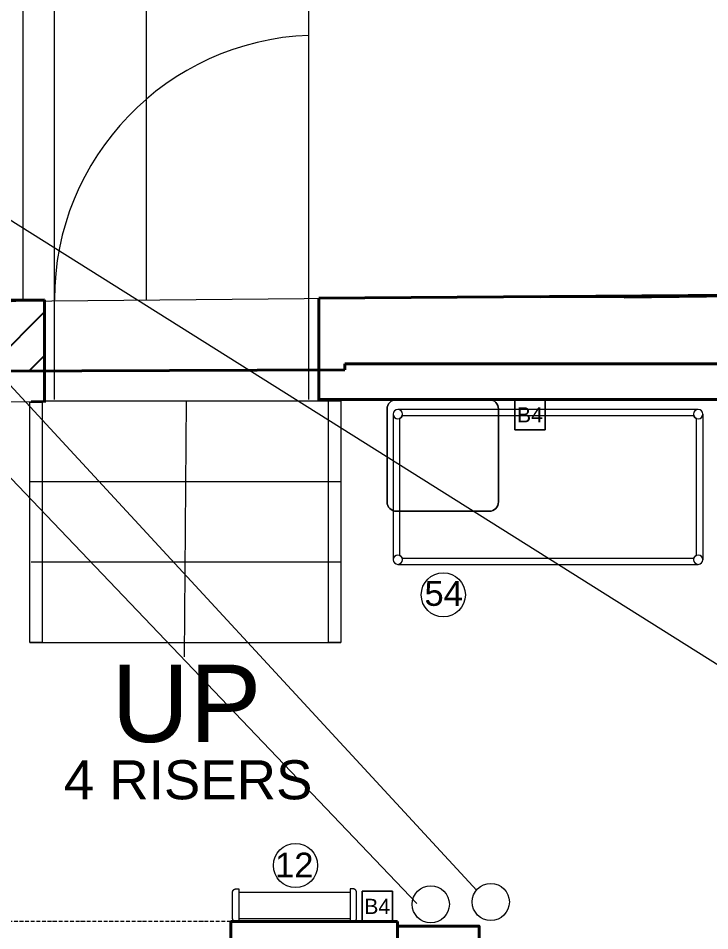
# Model space of a CAD drawing. Header units: millimetres. Extents: x -159872 to 386485, y -250577 to 158966.
# Drawn here: x 156308 to 158540, y 17074 to 20020 of the extents above; entities that cross this region are included whole.
import ezdxf

# ---------------------------------------------------------------- set-up
doc = ezdxf.new("R2010")
doc.units = ezdxf.units.MM
doc.linetypes.add('ACAD_ISO10W100', pattern=[18, 12, -3, 0, -3])
doc.layers.get('0').update_dxf_attribs({"lineweight": 25})
for name, color, linetype, lineweight in [('LDS-construction-lines', 6, 'Continuous', 9), ('LDS-equipment-kitchen equipment', 3, 'Continuous', 13), ('LDS-services-drainage', 17, 'Continuous', 18), ('LDS-services-sanitary', 5, 'Continuous', 13), ('LDS-struct-extg-ceiling beams', 252, 'ACAD_ISO10W100', 9), ('LDS-struct-extg-doors windows', 7, 'Continuous', 9), ('LDS-struct-extg-partitions', 107, 'Continuous', 35), ('LDS-struct-extg-stairs', 7, 'Continuous', 9), ('LDS-struct-extg-walls', 1, 'Continuous', 40), ('LDS-struct-extg-walls_Hatch', 7, 'Continuous', 5), ('LDS-text-1-50', 7, 'Continuous', 9)]:
    doc.layers.add(name, color=color, linetype=linetype, lineweight=lineweight)
doc.styles.add('Arial', font='Arial.ttf')
doc.styles.add('Swiss 721 Light Extended BT', font='')
doc.styles.get('Swiss 721 Light Extended BT').set_extended_font_data('Swiss 721 Light Extended BT')

# ---------------------------------------------------------------- blocks, each defined once
blk = doc.blocks.new('Group-288')
at = {"layer": 'LDS-struct-extg-walls_Hatch', "linetype": 'Continuous', "lineweight": 25}
h = blk.add_hatch(dxfattribs=at)
h.set_pattern_fill('_USER_3', color=253, style=0, pattern_type=2)
h.set_pattern_definition([(45, (0, 0), (-70.71068, 70.71068), [])])
edge = h.paths.add_edge_path()
edge.add_line((95718.7, 55568.7), (92646.8, 55551.4))
edge.add_arc((92620.1, 55587.7), 45, 234.3175, 306.3291, ccw=False)
edge.add_line((92593.9, 55551.1), (89865.4, 55535.7))
edge.add_line((89865.4, 55535.7), (89776.4, 55316))
edge.add_line((89776.4, 55316), (95718.7, 55338.9))
edge.add_line((95718.7, 55338.9), (95718.7, 55568.7))
at = {"layer": 'LDS-struct-extg-walls'}
for p, q in [((96604.7, 55573.7), (99235.9, 55593.1)), ((95718.7, 55568.7), (88261.7, 55526.7)), ((96688.7, 55361.6), (96688.7, 55342.6)), ((96688.7, 55361.6), (99238.7, 55361.6)), ((96688.7, 55342.6), (88261.7, 55310.1))]:
    blk.add_line(p, q, dxfattribs=at)
blk = doc.blocks.new('Group-339')
at = {"layer": 'LDS-equipment-kitchen equipment', "flags": 128}
for points in [[(97335.1, 55246), (97335.1, 55148.2), (97237.3, 55148.2), (97237.3, 55246)], [(97237.3, 55148.2), (97335.1, 55148.2), (97335.1, 55246), (97237.3, 55246), (97237.3, 55148.2)]]:
    blk.add_lwpolyline(points, close=True, dxfattribs=at)
at = {"layer": 'LDS-equipment-kitchen equipment', "insert": (97286.2, 55197.1), "char_height": 48.9, "width": 97.796, "attachment_point": 5, "line_spacing_factor": 1.004016, "style": 'Arial'}
blk.add_mtext('B4', dxfattribs=at)
blk = doc.blocks.new('Group-405')
at = {"layer": 'LDS-equipment-kitchen equipment'}
for p, q in [((97829.7, 55214.4), (96859.7, 55214.4)), ((96844.7, 55199.4), (96844.7, 54729.4)), ((96864.7, 55185.3), (96864.7, 54743.6)), ((97815.6, 55194.4), (96873.8, 55194.4)), ((97824.7, 54743.6), (97824.7, 55185.3)), ((97844.7, 55199.4), (97844.7, 54729.4)), ((96873.8, 54734.4), (97815.6, 54734.4)), ((96859.7, 54714.4), (97829.7, 54714.4))]:
    blk.add_line(p, q, dxfattribs=at)
at = {"layer": 'LDS-equipment-kitchen equipment', "flags": 128}
blk.add_lwpolyline([(97815.6, 54734.4, -0.226541), (97824.7, 54743.6), (97824.7, 55185.3, -0.226541), (97815.6, 55194.4), (96873.8, 55194.4, -0.226541), (96864.7, 55185.3), (96864.7, 54743.6, -0.226541), (96873.8, 54734.4)], format="xyb", close=True, dxfattribs=at)
at = {"layer": 'LDS-equipment-kitchen equipment'}
for centre, start, end in [((96859.7, 55199.4), 180, 90), ((96859.7, 55199.4), 90, 180), ((97829.7, 55199.4), 90, 0), ((97829.7, 55199.4), 0, 90), ((96859.7, 54729.4), 270, 180), ((97829.7, 54729.4), 0, 270), ((96859.7, 54729.4), 180, 270), ((97829.7, 54729.4), 270, 0)]:
    blk.add_arc(centre, 15, start, end, dxfattribs=at)
blk = doc.blocks.new('A$C396e3544')
for points in [[(10, 105, 0), (20, 105, 0), (20, 0, 0), (10, 0, 0), (9.8, 0, 0), (9.5, 0, 0), (9.3, 0, 0), (9, 0, 0), (8.8, 0.1, 0), (8.5, 0.1, 0), (8.3, 0.1, 0), (8, 0.2, 0), (7.8, 0.2, 0), (7.6, 0.3, 0), (7.3, 0.4, 0), (7.1, 0.4, 0), (6.9, 0.5, 0), (6.6, 0.6, 0), (6.4, 0.7, 0), (6.2, 0.8, 0), (5.9, 0.9, 0), (5.7, 1, 0), (5.5, 1.1, 0), (5.3, 1.2, 0), (5.1, 1.3, 0), (4.9, 1.4, 0), (4.7, 1.6, 0), (4.4, 1.7, 0), (4.2, 1.8, 0), (4, 2, 0), (3.8, 2.1, 0), (3.7, 2.3, 0), (3.5, 2.4, 0), (3.3, 2.6, 0), (3.1, 2.8, 0), (2.9, 2.9, 0), (2.8, 3.1, 0), (2.6, 3.3, 0), (2.4, 3.5, 0), (2.3, 3.7, 0), (2.1, 3.8, 0), (2, 4, 0), (1.8, 4.2, 0), (1.7, 4.4, 0), (1.6, 4.7, 0), (1.4, 4.9, 0), (1.3, 5.1, 0), (1.2, 5.3, 0), (1.1, 5.5, 0), (1, 5.7, 0), (0.9, 5.9, 0), (0.8, 6.2, 0), (0.7, 6.4, 0), (0.6, 6.6, 0), (0.5, 6.9, 0), (0.4, 7.1, 0), (0.4, 7.3, 0), (0.3, 7.6, 0), (0.2, 7.8, 0), (0.2, 8, 0), (0.1, 8.3, 0), (0.1, 8.5, 0), (0.1, 8.8, 0), (0, 9, 0), (0, 9.3, 0), (0, 9.5, 0), (0, 9.8, 0), (0, 10, 0), (0, 95, 0), (0, 95.2, 0), (0, 95.5, 0), (0, 95.7, 0), (0, 96, 0), (0.1, 96.2, 0), (0.1, 96.5, 0), (0.1, 96.7, 0), (0.2, 97, 0), (0.2, 97.2, 0), (0.3, 97.4, 0), (0.4, 97.7, 0), (0.4, 97.9, 0), (0.5, 98.1, 0), (0.6, 98.4, 0), (0.7, 98.6, 0), (0.8, 98.8, 0), (0.9, 99.1, 0), (1, 99.3, 0), (1.1, 99.5, 0), (1.2, 99.7, 0), (1.3, 99.9, 0), (1.4, 100.1, 0), (1.6, 100.3, 0), (1.7, 100.6, 0), (1.8, 100.8, 0), (2, 101, 0), (2.1, 101.2, 0), (2.3, 101.3, 0), (2.4, 101.5, 0), (2.6, 101.7, 0), (2.8, 101.9, 0), (2.9, 102.1, 0), (3.1, 102.2, 0), (3.3, 102.4, 0), (3.5, 102.6, 0), (3.7, 102.7, 0), (3.8, 102.9, 0), (4, 103, 0), (4.2, 103.2, 0), (4.4, 103.3, 0), (4.7, 103.4, 0), (4.9, 103.6, 0), (5.1, 103.7, 0), (5.3, 103.8, 0), (5.5, 103.9, 0), (5.7, 104, 0), (5.9, 104.1, 0), (6.2, 104.2, 0), (6.4, 104.3, 0), (6.6, 104.4, 0), (6.9, 104.5, 0), (7.1, 104.6, 0), (7.3, 104.6, 0), (7.6, 104.7, 0), (7.8, 104.8, 0), (8, 104.8, 0), (8.3, 104.9, 0), (8.5, 104.9, 0), (8.8, 104.9, 0), (9, 105, 0), (9.3, 105, 0), (9.5, 105, 0), (9.8, 105, 0), (10, 105, 0)], [(390, 105, 0), (380, 105, 0), (380, 0, 0), (390, 0, 0), (390.2, 0, 0), (390.5, 0, 0), (390.7, 0, 0), (391, 0, 0), (391.2, 0.1, 0), (391.5, 0.1, 0), (391.7, 0.1, 0), (392, 0.2, 0), (392.2, 0.2, 0), (392.4, 0.3, 0), (392.7, 0.4, 0), (392.9, 0.4, 0), (393.1, 0.5, 0), (393.4, 0.6, 0), (393.6, 0.7, 0), (393.8, 0.8, 0), (394.1, 0.9, 0), (394.3, 1, 0), (394.5, 1.1, 0), (394.7, 1.2, 0), (394.9, 1.3, 0), (395.1, 1.4, 0), (395.3, 1.6, 0), (395.6, 1.7, 0), (395.8, 1.8, 0), (396, 2, 0), (396.2, 2.1, 0), (396.3, 2.3, 0), (396.5, 2.4, 0), (396.7, 2.6, 0), (396.9, 2.8, 0), (397.1, 2.9, 0), (397.2, 3.1, 0), (397.4, 3.3, 0), (397.6, 3.5, 0), (397.7, 3.7, 0), (397.9, 3.8, 0), (398, 4, 0), (398.2, 4.2, 0), (398.3, 4.4, 0), (398.4, 4.7, 0), (398.6, 4.9, 0), (398.7, 5.1, 0), (398.8, 5.3, 0), (398.9, 5.5, 0), (399, 5.7, 0), (399.1, 5.9, 0), (399.2, 6.2, 0), (399.3, 6.4, 0), (399.4, 6.6, 0), (399.5, 6.9, 0), (399.6, 7.1, 0), (399.6, 7.3, 0), (399.7, 7.6, 0), (399.8, 7.8, 0), (399.8, 8, 0), (399.9, 8.3, 0), (399.9, 8.5, 0), (399.9, 8.8, 0), (400, 9, 0), (400, 9.3, 0), (400, 9.5, 0), (400, 9.8, 0), (400, 10, 0), (400, 95, 0), (400, 95.2, 0), (400, 95.5, 0), (400, 95.7, 0), (400, 96, 0), (399.9, 96.2, 0), (399.9, 96.5, 0), (399.9, 96.7, 0), (399.8, 97, 0), (399.8, 97.2, 0), (399.7, 97.4, 0), (399.6, 97.7, 0), (399.6, 97.9, 0), (399.5, 98.1, 0), (399.4, 98.4, 0), (399.3, 98.6, 0), (399.2, 98.8, 0), (399.1, 99.1, 0), (399, 99.3, 0), (398.9, 99.5, 0), (398.8, 99.7, 0), (398.7, 99.9, 0), (398.6, 100.1, 0), (398.4, 100.3, 0), (398.3, 100.6, 0), (398.2, 100.8, 0), (398, 101, 0), (397.9, 101.2, 0), (397.7, 101.3, 0), (397.6, 101.5, 0), (397.4, 101.7, 0), (397.2, 101.9, 0), (397.1, 102.1, 0), (396.9, 102.2, 0), (396.7, 102.4, 0), (396.5, 102.6, 0), (396.3, 102.7, 0), (396.2, 102.9, 0), (396, 103, 0), (395.8, 103.2, 0), (395.6, 103.3, 0), (395.3, 103.4, 0), (395.1, 103.6, 0), (394.9, 103.7, 0), (394.7, 103.8, 0), (394.5, 103.9, 0), (394.3, 104, 0), (394.1, 104.1, 0), (393.8, 104.2, 0), (393.6, 104.3, 0), (393.4, 104.4, 0), (393.1, 104.5, 0), (392.9, 104.6, 0), (392.7, 104.6, 0), (392.4, 104.7, 0), (392.2, 104.8, 0), (392, 104.8, 0), (391.7, 104.9, 0), (391.5, 104.9, 0), (391.2, 104.9, 0), (391, 105, 0), (390.7, 105, 0), (390.5, 105, 0), (390.2, 105, 0), (390, 105, 0)]]:
    blk.add_polyline3d(points)
at = {"transparency": 33554687}
for points in [[(20, 105, 0), (20, 95, 0)], [(20, 95, 0), (380, 95, 0)], [(20, 10, 0), (380, 10, 0)]]:
    blk.add_polyline3d(points, dxfattribs=at)
blk = doc.blocks.new('Group-407')
at = {"layer": 'LDS-equipment-kitchen equipment', "flags": 128}
for points in [[(96842, 53659.2), (96842, 53561.4), (96744.2, 53561.4), (96744.2, 53659.2)], [(96744.2, 53561.4), (96842, 53561.4), (96842, 53659.2), (96744.2, 53659.2), (96744.2, 53561.4)]]:
    blk.add_lwpolyline(points, close=True, dxfattribs=at)
at = {"layer": 'LDS-equipment-kitchen equipment', "insert": (96793.1, 53610.3), "char_height": 48.9, "width": 97.796, "attachment_point": 5, "line_spacing_factor": 1.004016, "style": 'Arial'}
blk.add_mtext('B4', dxfattribs=at)
blk = doc.blocks.new('Group-410')
at = {"layer": 'LDS-equipment-kitchen equipment', "flags": 128}
blk.add_lwpolyline([(96824.8, 54916, 0.414214), (96854.8, 54886), (97154.8, 54886, 0.414214), (97184.8, 54916), (97184.8, 55216, 0.414214), (97154.8, 55246), (96854.8, 55246, 0.414214), (96824.8, 55216), (96824.8, 54916)], format="xyb", dxfattribs=at)
blk.add_lwpolyline([(96824.8, 55216, -0.414214), (96854.8, 55246), (97154.8, 55246, -0.414214), (97184.8, 55216), (97184.8, 54916, -0.414214), (97154.8, 54886), (96854.8, 54886, -0.414214), (96824.8, 54916)], format="xyb", close=True, dxfattribs=at)
at = {"layer": 'LDS-equipment-kitchen equipment'}
for centre in [(97006.6, 54615.9), (96529.2, 53742.5)]:
    blk.add_circle(centre, 71.2, dxfattribs=at)
for name, p in [('Group-339', (0, 0)), ('Group-405', (0, 0)), ('A$C396e3544', (96326.2, 53561.4)), ('Group-407', (0, 0))]:
    blk.add_blockref(name, p, dxfattribs=at)
at = {"layer": 'LDS-equipment-kitchen equipment', "insert": (97007.8, 54619.9), "char_height": 80, "attachment_point": 5, "rotation": 0.0005, "line_spacing_factor": 0.25, "style": 'Swiss 721 Light Extended BT'}
blk.add_mtext('54', dxfattribs=at)
at = {"layer": 'LDS-equipment-kitchen equipment', "insert": (96525.2, 53743.7), "char_height": 80, "attachment_point": 5, "line_spacing_factor": 0.25, "style": 'Swiss 721 Light Extended BT'}
blk.add_mtext('12', dxfattribs=at)

msp = doc.modelspace()

# ---------------------------------------------------------------- linework, layer by layer
at = {"layer": 'LDS-construction-lines'}
for p, q in [((156424.17046, 18788.57122), (156424.17046, 21165)), ((157246.17046, 18788.57122), (157246.17046, 21165)), ((156424.17046, 18788.57122), (156424.17046, 19784.36326))]:
    msp.add_line(p, q, dxfattribs=at)
at = {"layer": 'LDS-equipment-kitchen equipment'}
msp.add_line((157278.17046, 18788.57122), (159912.17046, 18788.57122), dxfattribs=at)
at = {"layer": 'LDS-equipment-kitchen equipment', "transparency": 33554687}
msp.add_polyline3d([(157278.17046, 18788.57122, 0), (159912.17046, 18788.57122, 0)], dxfattribs=at)
at = {"layer": 'LDS-services-drainage'}
for p, q in [((159740.85074, 17192.94486), (155479.61552, 19871.85292)), ((157788.40907, 17204.09499), (155475.82873, 19703.93591)), ((157594.71071, 17161.56254), (155278.30229, 19586.67777))]:
    msp.add_line(p, q, dxfattribs=at)
for centre in [(157639.59599, 17159.52338), (157833.40488, 17167.05851)]:
    msp.add_circle(centre, 60, dxfattribs=at)
at = {"layer": 'LDS-services-sanitary', "flags": 128}
for points in [[(156345.02229, 18780.77471), (156385.02229, 18780.77471), (156385.02229, 18004.52487), (156345.02229, 18004.52487)], [(157309.4418, 18784.76978), (157349.4418, 18784.76978), (157349.4418, 18004.52487), (157309.4418, 18004.52487)]]:
    msp.add_lwpolyline(points, close=True, dxfattribs=at)
at = {"layer": 'LDS-struct-extg-ceiling beams', "linetype": 'Continuous'}
for p, q in [((156323.36994, 19108.75827), (156323.36994, 21744.91744)), ((156722.12606, 19108.75827), (156722.12606, 21744.91744))]:
    msp.add_line(p, q, dxfattribs=at)
at = {"layer": 'LDS-struct-extg-ceiling beams'}
msp.add_line((156993.69111, 17103.84691), (153605.17046, 17103.84691), dxfattribs=at)
at = {"layer": 'LDS-struct-extg-doors windows'}
for p, q in [((157246.17046, 19111.22316), (157246.17046, 19964.63178)), ((156392.17046, 18781.3545), (149093.98884, 18753.2221)), ((156349.4418, 18784.52487), (157349.4418, 18784.52487)), ((156345.02229, 18524.52487), (157349.4418, 18524.52487)), ((156349.4418, 18264.52487), (157349.4418, 18264.52487)), ((156345.02229, 18004.52487), (157349.4418, 18004.52487))]:
    msp.add_line(p, q, dxfattribs=at)
msp.add_arc((157278.17046, 19111.22316), 854.00836, 92.14739614, 180, dxfattribs=at)
at = {"layer": 'LDS-struct-extg-partitions', "lineweight": 18, "flags": 128}
msp.add_lwpolyline([(144372.12606, 21744.91744), (145003.9554, 19002.57195), (159909.34426, 19139.45955), (160363.9554, 19144.91744), (160363.9554, 18054.91744), (161593.9554, 18054.91744), (161593.9554, 19144.91744), (161823.9554, 19144.91744), (161823.9554, 21744.91744), (144391.7938, 21748.54782)], close=True, dxfattribs=at)
at = {"layer": 'LDS-struct-extg-stairs'}
msp.add_line((156849.4418, 18784.76978), (156843.47632, 17957.8945), dxfattribs=at)
at = {"layer": 'LDS-struct-extg-walls'}
for p, q in [((158264.35156, 19121.78716), (157993.69111, 19120.25992)), ((160363.9554, 19144.91744), (158264.35156, 19119.71038)), ((156392.17046, 19111.22316), (149093.60338, 19070.04016)), ((156392.17046, 18779.77042), (156392.17046, 19111.22316)), ((157278.17046, 18784.76978), (157278.17046, 19116.22252)), ((157278.17046, 18788.57122), (159912.17046, 18788.57122)), ((156993.69111, 17103.84691), (157532.17046, 17104.3724)), ((156993.69111, 16627.84691), (156993.69111, 17103.84691)), ((157532.17046, 16724.05329), (157532.17046, 17104.3724))]:
    msp.add_line(p, q, dxfattribs=at)
at = {"layer": 'LDS-struct-extg-walls', "flags": 128}
msp.add_lwpolyline([(157795.75592, 16854.3724), (157795.75592, 17089.18517), (157532.17046, 17089.18517), (157532.17046, 16854.3724)], dxfattribs=at)

# ---------------------------------------------------------------- block references
at = {"layer": 'LDS-equipment-kitchen equipment', "color": 7}
msp.add_blockref('Group-410', (60673.51323, -36457.51522), dxfattribs=at)
at = {"layer": 'LDS-struct-extg-walls', "color": 7}
msp.add_blockref('Group-288', (60673.51323, -36457.51522), dxfattribs=at)

# ---------------------------------------------------------------- texts
at = {"layer": 'LDS-text-1-50', "insert": (156607.95257, 17933.26303), "char_height": 250, "width": 642.8571429, "attachment_point": 1, "line_spacing_factor": 1.004016, "style": 'Arial'}
msp.add_mtext('UP', dxfattribs=at)
at = {"layer": 'LDS-text-1-50', "insert": (156454.83641, 17624.43116), "char_height": 126.090495, "attachment_point": 1, "line_spacing_factor": 1.990666, "style": 'Arial'}
msp.add_mtext('4 RISERS', dxfattribs=at)

doc.saveas('drawing.dxf')
